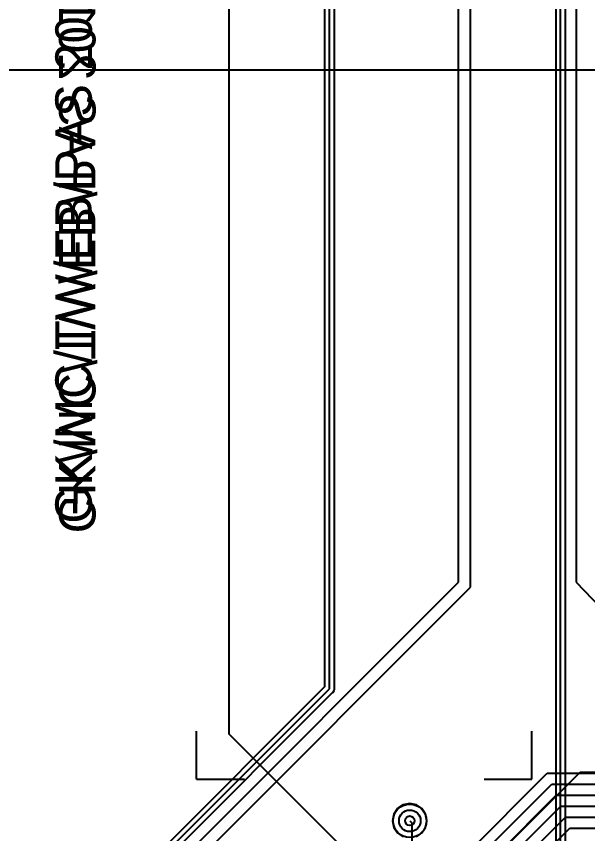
# Model space of a CAD drawing. Extents: x 28 to 300, y 18 to 330.
# Drawn here: x 126.24 to 138.16, y 128.86 to 145.92 of the extents above; entities that cross this region are included whole.
import ezdxf

# ---------------------------------------------------------------- set-up
doc = ezdxf.new("R2010")
doc.units = 0
for name, color, linetype in [('BOTTOMLAYER', 5, 'CONTINUOUS'), ('BOTTOMOVERLAY', 54, 'CONTINUOUS'), ('DRILLDRAWING', 1, 'CONTINUOUS'), ('INTERNALPLANE1', 76, 'CONTINUOUS'), ('MECHANICAL8', 56, 'CONTINUOUS'), ('MIDLAYER1', 16, 'CONTINUOUS'), ('MIDLAYER3', 90, 'CONTINUOUS'), ('MULTILAYER', 9, 'CONTINUOUS'), ('TOPLAYER', 1, 'CONTINUOUS'), ('VIAHOLELAYER', 16, 'CONTINUOUS')]:
    doc.layers.add(name, color=color, linetype=linetype)

msp = doc.modelspace()

# ---------------------------------------------------------------- linework, layer by layer
at = {"layer": 'BOTTOMLAYER'}
for p, q in [((136.482, 128.621), (138.006, 130.145)), ((138.006, 130.145), (142.959, 130.145)), ((134.45, 129.129), (134.499, 129.079)), ((134.499, 127.63), (134.499, 129.079))]:
    msp.add_line(p, q, dxfattribs=at)
msp.add_circle((134.45, 129.129), 0.225, dxfattribs=at)
at = {"layer": 'BOTTOMOVERLAY'}
for p, q in [((130, 130), (130, 131)), ((137, 130), (137, 131)), ((130, 130), (131, 130)), ((136, 130), (137, 130))]:
    msp.add_line(p, q, dxfattribs=at)
at = {"layer": 'DRILLDRAWING'}
msp.add_circle((134.45, 129.129), 0.1, dxfattribs=at)
at = {"layer": 'INTERNALPLANE1'}
for p, q in [((132.67, 182.773), (132.67, 131.925)), ((132.773, 131.884), (132.773, 182.773)), ((132.877, 131.884), (132.877, 182.73)), ((137.496, 178.701), (137.496, 127.893)), ((137.599, 127.85), (137.599, 178.701)), ((137.703, 127.85), (137.703, 178.658)), ((132.67, 131.925), (111.594, 110.849)), ((111.666, 110.777), (132.773, 131.884)), ((132.869, 131.845), (132.877, 131.884)), ((111.775, 110.742), (132.84, 131.807)), ((132.84, 131.807), (132.847, 131.811)), ((132.847, 131.811), (132.869, 131.845))]:
    msp.add_line(p, q, dxfattribs=at)
msp.add_circle((134.45, 129.129), 0.35, dxfattribs=at)
at = {"layer": 'MECHANICAL8'}
msp.add_line((81.28, 144.8), (160.025, 144.8), dxfattribs=at)
at = {"layer": 'MIDLAYER1'}
for p, q in [((135.466, 134.107), (135.466, 184.25)), ((135.72, 134.002), (135.72, 184.145)), ((127.338, 125.979), (135.466, 134.107)), ((127.443, 125.725), (135.72, 134.002)), ((126.802, 119.605), (137.319, 130.121)), ((137.319, 130.121), (143.946, 130.121)), ((127.03, 119.51), (137.413, 129.893)), ((137.413, 129.893), (143.851, 129.893)), ((127.259, 119.415), (137.508, 129.664)), ((137.508, 129.664), (143.757, 129.664)), ((127.488, 119.32), (137.603, 129.436)), ((137.603, 129.436), (143.662, 129.436)), ((127.716, 119.226), (137.698, 129.207)), ((137.698, 129.207), (143.567, 129.207)), ((134.892, 126.078), (137.792, 128.978)), ((137.792, 128.978), (143.411, 128.978))]:
    msp.add_line(p, q, dxfattribs=at)
msp.add_circle((134.45, 129.129), 0.225, dxfattribs=at)
at = {"layer": 'MIDLAYER3'}
for p, q in [((130.683, 130.937), (130.683, 194.488)), ((137.922, 194.488), (137.922, 134.112)), ((137.922, 134.112), (140.335, 131.572)), ((133.129, 128.491), (130.683, 130.937)), ((134.45, 129.487), (134.312, 129.46)), ((134.587, 129.46), (134.45, 129.487)), ((134.196, 129.382), (134.118, 129.266)), ((134.312, 129.46), (134.196, 129.382)), ((134.704, 129.382), (134.587, 129.46)), ((134.781, 129.266), (134.704, 129.382)), ((134.118, 129.266), (134.091, 129.129)), ((134.091, 129.129), (134.118, 128.991)), ((134.809, 129.129), (134.781, 129.266)), ((134.781, 128.991), (134.809, 129.129)), ((134.118, 128.991), (134.196, 128.875)), ((134.704, 128.875), (134.781, 128.991)), ((134.196, 128.875), (134.312, 128.797)), ((134.587, 128.797), (134.704, 128.875))]:
    msp.add_line(p, q, dxfattribs=at)
msp.add_circle((134.45, 129.129), 0.225, dxfattribs=at)
at = {"layer": 'MULTILAYER'}
msp.add_circle((134.45, 129.129), 0.225, dxfattribs=at)
at = {"layer": 'TOPLAYER'}
msp.add_circle((134.45, 129.129), 0.225, dxfattribs=at)
at = {"layer": 'VIAHOLELAYER'}
msp.add_circle((134.45, 129.129), 0.1, dxfattribs=at)

# ---------------------------------------------------------------- texts
at = {"layer": 'BOTTOMLAYER', "text_generation_flag": 2}
msp.add_text('GK/MC/TW/EB/PAS 2011', height=0.762, rotation=270, dxfattribs=at).set_placement((127.127, 135.128))
at = {"layer": 'TOPLAYER'}
msp.add_text('GK/MC/TW/EB/PAS 2011', height=0.762, rotation=90, dxfattribs=at).set_placement((127.813, 135.331))

doc.saveas('drawing.dxf')
